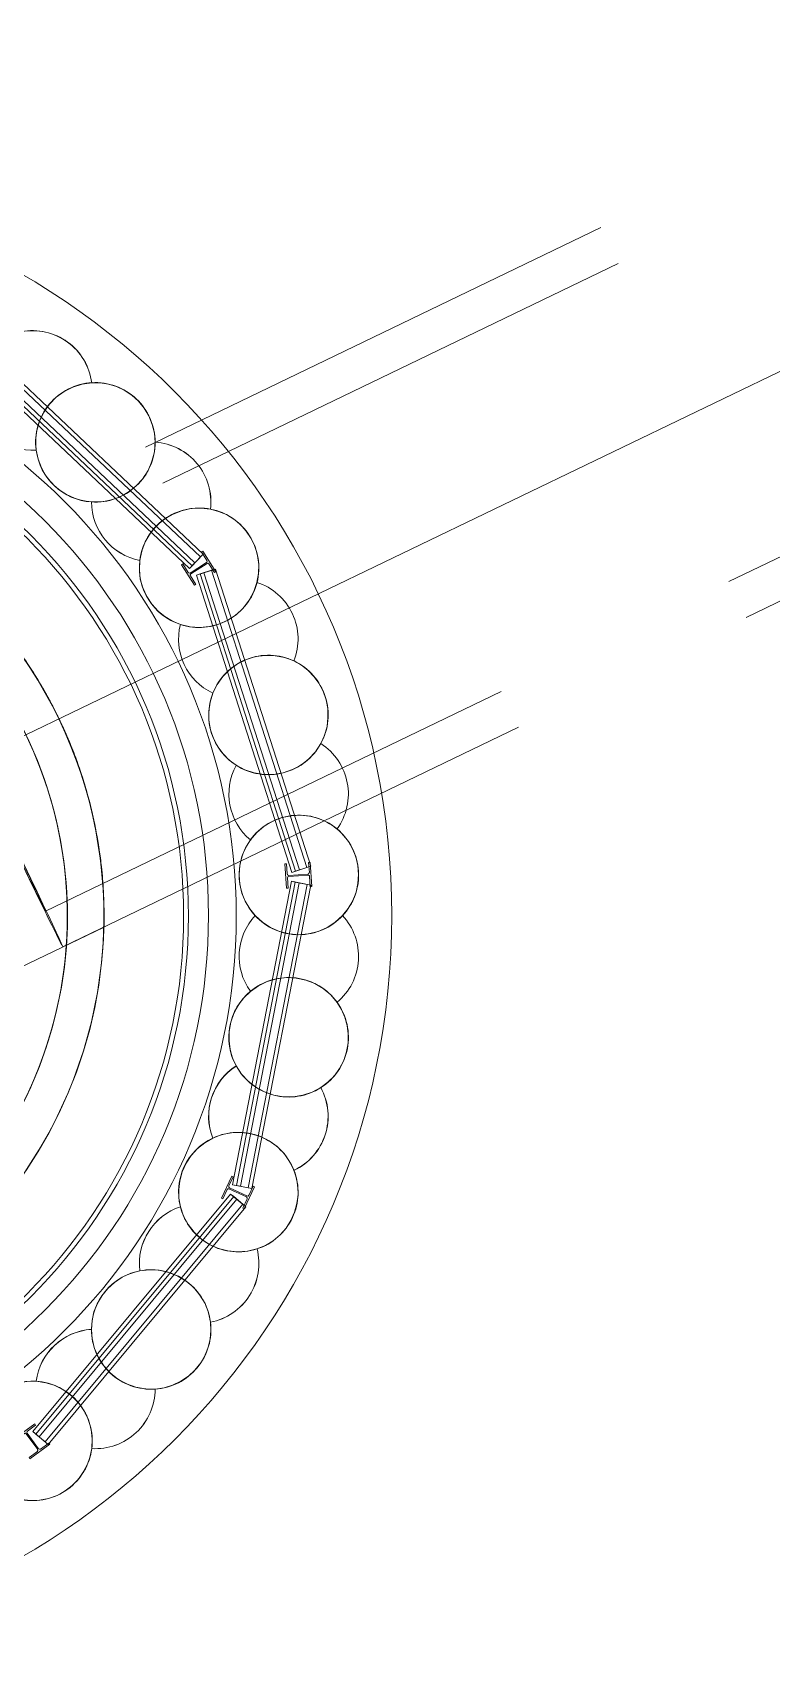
# Model space of a CAD drawing. Header units: metres. Extents: x 1753726 to 1755216, y 5920592 to 5921703.
# Drawn here: x 1754045.02 to 1754049.66, y 5920910.51 to 5920920.71 of the extents above; entities that cross this region are included whole.
import ezdxf

# ---------------------------------------------------------------- set-up
doc = ezdxf.new("R2010")
doc.units = ezdxf.units.M
doc.linetypes.add('CENTER', pattern=[50.8, 31.75, -6.35, 6.35, -6.35])
doc.linetypes.add('HIDDEN2', pattern=[4.7625, 3.175, -1.5875])
for name, color, linetype, lineweight in [('A-FLOR-____-OTLN', 9, 'Continuous', 9), ('A-WALL-____-OTLN', 2, 'Continuous', 9), ('P-PIPE-____-CNTR', 1, 'CENTER', 9), ('P-PIPE-____-OTLN', 6, 'HIDDEN2', 18), ('S-BEAM-____-OTLN', 7, 'Continuous', 9), ('S-FNDN-____-OTLN', 7, 'Continuous', 9)]:
    doc.layers.add(name, color=color, linetype=linetype, lineweight=lineweight)

# ---------------------------------------------------------------- blocks, each defined once
blk = doc.blocks.new('308492-ARUP-TUTB-MOD-0001_rvt-1-X-ARUP-GL-HERNE_BAY_ALIGNMENT')
at = {"layer": 'P-PIPE-____-CNTR'}
blk.add_line((1754044.648, 5920916.137), (1754109.216, 5920947.264), dxfattribs=at)
blk.add_line((1754044.648, 5920916.137), (1754109.216, 5920947.264), dxfattribs=at)
at = {"layer": 'P-PIPE-____-OTLN'}
for p, q in [((1754108.651, 5920948.435), (1754044.083, 5920917.308)), ((1754108.76, 5920948.209), (1754044.192, 5920917.083)), ((1754045.104, 5920915.191), (1754109.672, 5920946.318)), ((1754045.213, 5920914.966), (1754109.78, 5920946.093))]:
    blk.add_line(p, q, dxfattribs=at)
for major_axis, start_param, end_param in [((-0.456, 0.946), 3.151964, 6.293557), ((-0.456, 0.946), 0.010371, 3.151964), ((-0.565, 1.171), 1.570796, 3.141593), ((-0.565, 1.171), 3.141593, 4.712389)]:
    blk.add_ellipse((1754044.648, 5920916.137), major_axis=major_axis, ratio=0.005, start_param=start_param, end_param=end_param, dxfattribs=at)
blk = doc.blocks.new('Arup_Beam_Steel I Section_UC_AU1 - 150UC30-4479566-X-ARUP-GL-HERNE_BAY_ALIGNMENT')
at = {"layer": 'S-BEAM-____-OTLN'}
for p, q in [((1754046.091, 5920917.45), (1754046.083, 5920917.445)), ((1754046.083, 5920917.445), (1754046.091, 5920917.45)), ((1754046.083, 5920917.445), (1754046.117, 5920917.391)), ((1754046.117, 5920917.391), (1754046.083, 5920917.445)), ((1754046.173, 5920917.321), (1754046.091, 5920917.45)), ((1754046.091, 5920917.45), (1754046.173, 5920917.321)), ((1754045.965, 5920917.37), (1754045.957, 5920917.365)), ((1754045.957, 5920917.365), (1754045.965, 5920917.37)), ((1754045.957, 5920917.365), (1754046.04, 5920917.236)), ((1754046.04, 5920917.236), (1754045.957, 5920917.365)), ((1754046, 5920917.316), (1754045.965, 5920917.37)), ((1754045.965, 5920917.37), (1754046, 5920917.316)), ((1754046.115, 5920917.379), (1754046.012, 5920917.313)), ((1754046.012, 5920917.313), (1754046.115, 5920917.379)), ((1754046.016, 5920917.308), (1754046.118, 5920917.373)), ((1754046.118, 5920917.373), (1754046.016, 5920917.308)), ((1754046.13, 5920917.37), (1754046.165, 5920917.316)), ((1754046.165, 5920917.316), (1754046.13, 5920917.37)), ((1754046.165, 5920917.316), (1754046.173, 5920917.321)), ((1754046.173, 5920917.321), (1754046.165, 5920917.316)), ((1754046.047, 5920917.241), (1754046.013, 5920917.296)), ((1754046.013, 5920917.296), (1754046.047, 5920917.241)), ((1754046.04, 5920917.236), (1754046.047, 5920917.241)), ((1754046.047, 5920917.241), (1754046.04, 5920917.236))]:
    blk.add_line(p, q, dxfattribs=at)
for centre, major_axis, start_param, end_param in [((1754046.007, 5920917.321), (0.00636, 0.00623), 2.933439, 4.504235), ((1754046.007, 5920917.321), (0.00636, 0.00623), 2.933439, 4.504235), ((1754046.02, 5920917.3), (0.00636, 0.00623), 1.362643, 2.933439), ((1754046.02, 5920917.3), (0.00636, 0.00623), 1.362643, 2.933439), ((1754046.11, 5920917.386), (0.00532, 0.00713), 4.349384, 5.92018), ((1754046.11, 5920917.386), (0.00532, 0.00713), 4.349384, 5.92018), ((1754046.123, 5920917.366), (0.00636, 0.00623), 6.075032, 7.645828), ((1754046.123, 5920917.366), (0.00636, 0.00623), 6.075032, 7.645828)]:
    blk.add_ellipse(centre, major_axis=major_axis, ratio=1, start_param=start_param, end_param=end_param, dxfattribs=at)
blk = doc.blocks.new('Arup_Beam_Steel I Section_UC_AU1 - 150UC30-4479567-X-ARUP-GL-HERNE_BAY_ALIGNMENT')
at = {"layer": 'S-BEAM-____-OTLN'}
for p, q in [((1754046.617, 5920915.488), (1754046.607, 5920915.487)), ((1754046.607, 5920915.487), (1754046.617, 5920915.488)), ((1754046.607, 5920915.487), (1754046.617, 5920915.335)), ((1754046.617, 5920915.335), (1754046.607, 5920915.487)), ((1754046.621, 5920915.424), (1754046.617, 5920915.488)), ((1754046.617, 5920915.488), (1754046.621, 5920915.424)), ((1754046.765, 5920915.497), (1754046.755, 5920915.497)), ((1754046.755, 5920915.497), (1754046.76, 5920915.433)), ((1754046.76, 5920915.433), (1754046.755, 5920915.497)), ((1754046.755, 5920915.497), (1754046.765, 5920915.497)), ((1754046.775, 5920915.345), (1754046.765, 5920915.497)), ((1754046.765, 5920915.497), (1754046.775, 5920915.345)), ((1754046.626, 5920915.335), (1754046.622, 5920915.399)), ((1754046.622, 5920915.399), (1754046.626, 5920915.335)), ((1754046.751, 5920915.423), (1754046.63, 5920915.415)), ((1754046.63, 5920915.415), (1754046.751, 5920915.423)), ((1754046.631, 5920915.409), (1754046.752, 5920915.417)), ((1754046.752, 5920915.417), (1754046.631, 5920915.409)), ((1754046.761, 5920915.408), (1754046.765, 5920915.344)), ((1754046.765, 5920915.344), (1754046.761, 5920915.408)), ((1754046.617, 5920915.335), (1754046.626, 5920915.335)), ((1754046.626, 5920915.335), (1754046.617, 5920915.335)), ((1754046.765, 5920915.344), (1754046.775, 5920915.345)), ((1754046.775, 5920915.345), (1754046.765, 5920915.344))]:
    blk.add_line(p, q, dxfattribs=at)
for centre, major_axis, start_param, end_param in [((1754046.63, 5920915.424), (0.00811, 0.00367), 2.781059, 4.351856), ((1754046.63, 5920915.424), (0.00811, 0.00367), 2.781059, 4.351856), ((1754046.631, 5920915.4), (0.00742, 0.00492), 1.049388, 2.620184), ((1754046.631, 5920915.4), (0.00742, 0.00492), 1.049388, 2.620184), ((1754046.751, 5920915.432), (0.00742, 0.00492), 4.190981, 5.761777), ((1754046.751, 5920915.432), (0.00742, 0.00492), 4.190981, 5.761777), ((1754046.752, 5920915.408), (0.00882, 0.00116), 6.216653, 7.78745), ((1754046.752, 5920915.408), (0.00882, 0.00116), 6.216653, 7.78745)]:
    blk.add_ellipse(centre, major_axis=major_axis, ratio=1, start_param=start_param, end_param=end_param, dxfattribs=at)
blk = doc.blocks.new('Arup_Beam_Steel I Section_UC_AU1 - 150UC30-4479568-X-ARUP-GL-HERNE_BAY_ALIGNMENT')
at = {"layer": 'S-BEAM-____-OTLN'}
for p, q in [((1754046.273, 5920913.528), (1754046.208, 5920913.39)), ((1754046.208, 5920913.39), (1754046.273, 5920913.528)), ((1754046.281, 5920913.524), (1754046.273, 5920913.528)), ((1754046.273, 5920913.528), (1754046.281, 5920913.524)), ((1754046.216, 5920913.386), (1754046.244, 5920913.444)), ((1754046.244, 5920913.444), (1754046.216, 5920913.386)), ((1754046.254, 5920913.466), (1754046.281, 5920913.524)), ((1754046.281, 5920913.524), (1754046.254, 5920913.466)), ((1754046.255, 5920913.448), (1754046.365, 5920913.397)), ((1754046.365, 5920913.397), (1754046.255, 5920913.448)), ((1754046.368, 5920913.403), (1754046.258, 5920913.454)), ((1754046.258, 5920913.454), (1754046.368, 5920913.403)), ((1754046.351, 5920913.323), (1754046.416, 5920913.461)), ((1754046.416, 5920913.461), (1754046.351, 5920913.323)), ((1754046.407, 5920913.465), (1754046.38, 5920913.407)), ((1754046.38, 5920913.407), (1754046.407, 5920913.465)), ((1754046.416, 5920913.461), (1754046.407, 5920913.465)), ((1754046.407, 5920913.465), (1754046.416, 5920913.461)), ((1754046.208, 5920913.39), (1754046.216, 5920913.386)), ((1754046.216, 5920913.386), (1754046.208, 5920913.39)), ((1754046.37, 5920913.385), (1754046.342, 5920913.327)), ((1754046.342, 5920913.327), (1754046.37, 5920913.385)), ((1754046.342, 5920913.327), (1754046.351, 5920913.323)), ((1754046.351, 5920913.323), (1754046.342, 5920913.327))]:
    blk.add_line(p, q, dxfattribs=at)
for centre, major_axis, start_param, end_param in [((1754046.252, 5920913.44), (0.00863, 0.00216), 0.888237, 2.459034), ((1754046.252, 5920913.44), (0.00863, 0.00216), 0.888237, 2.459034), ((1754046.262, 5920913.462), (0.00193, 0.00869), 1.351885, 2.922681), ((1754046.262, 5920913.462), (0.00193, 0.00869), 1.351885, 2.922681), ((1754046.362, 5920913.389), (-0.00869, 0.00193), 2.922681, 4.493477), ((1754046.362, 5920913.389), (-0.00869, 0.00193), 2.922681, 4.493477), ((1754046.372, 5920913.411), (0.00193, 0.00869), 2.922681, 4.493477), ((1754046.372, 5920913.411), (0.00193, 0.00869), 2.922681, 4.493477)]:
    blk.add_ellipse(centre, major_axis=major_axis, ratio=1, start_param=start_param, end_param=end_param, dxfattribs=at)
blk = doc.blocks.new('Arup_Beam_Steel I Section_UC_AU1 - 150UC30-4479569-X-ARUP-GL-HERNE_BAY_ALIGNMENT')
at = {"layer": 'S-BEAM-____-OTLN'}
for p, q in [((1754045.037, 5920911.972), (1754044.913, 5920911.882)), ((1754044.913, 5920911.882), (1754045.037, 5920911.972)), ((1754044.919, 5920911.874), (1754044.971, 5920911.912)), ((1754044.971, 5920911.912), (1754044.919, 5920911.874)), ((1754044.983, 5920911.91), (1754045.055, 5920911.812)), ((1754045.055, 5920911.812), (1754044.983, 5920911.91)), ((1754045.06, 5920911.816), (1754044.988, 5920911.914)), ((1754044.988, 5920911.914), (1754045.06, 5920911.816)), ((1754044.99, 5920911.927), (1754045.042, 5920911.965)), ((1754045.042, 5920911.965), (1754044.99, 5920911.927)), ((1754045.042, 5920911.965), (1754045.037, 5920911.972)), ((1754045.037, 5920911.972), (1754045.042, 5920911.965)), ((1754044.913, 5920911.882), (1754044.919, 5920911.874)), ((1754044.919, 5920911.874), (1754044.913, 5920911.882)), ((1754045.053, 5920911.8), (1754045.001, 5920911.762)), ((1754045.001, 5920911.762), (1754045.053, 5920911.8)), ((1754045.006, 5920911.754), (1754045.13, 5920911.845)), ((1754045.13, 5920911.845), (1754045.006, 5920911.754)), ((1754045.124, 5920911.852), (1754045.072, 5920911.814)), ((1754045.072, 5920911.814), (1754045.124, 5920911.852)), ((1754045.13, 5920911.845), (1754045.124, 5920911.852)), ((1754045.124, 5920911.852), (1754045.13, 5920911.845)), ((1754045.001, 5920911.762), (1754045.006, 5920911.754)), ((1754045.006, 5920911.754), (1754045.001, 5920911.762))]:
    blk.add_line(p, q, dxfattribs=at)
blk.add_arc((1754045.067, 5920911.822), 0.0089, 216.1432, 306.1432, dxfattribs=at)
blk.add_arc((1754045.067, 5920911.822), 0.0089, 216.1432, 306.1432, dxfattribs=at)
for centre, major_axis, start_param, end_param in [((1754044.976, 5920911.905), (0.00403, 0.00794), 5.813196, 7.383993), ((1754044.976, 5920911.905), (0.00403, 0.00794), 5.813196, 7.383993), ((1754044.996, 5920911.92), (-0.00794, 0.00403), 5.813196, 7.383993), ((1754044.996, 5920911.92), (-0.00794, 0.00403), 5.813196, 7.383993), ((1754045.047, 5920911.807), (0.00806, 0.00377), 4.905309, 6.476105), ((1754045.047, 5920911.807), (0.00806, 0.00377), 4.905309, 6.476105)]:
    blk.add_ellipse(centre, major_axis=major_axis, ratio=1, start_param=start_param, end_param=end_param, dxfattribs=at)
blk = doc.blocks.new('308492-ARUP-STTW-MOD-0300_rvt-1-X-ARUP-GL-HERNE_BAY_ALIGNMENT')
at = {"layer": 'A-WALL-____-OTLN'}
for p, q in [((1754046.076, 5920917.414), (1754044.666, 5920918.746)), ((1754046.093, 5920917.432), (1754044.683, 5920918.764)), ((1754044.683, 5920918.764), (1754046.093, 5920917.432)), ((1754044.597, 5920918.674), (1754046.007, 5920917.341)), ((1754046.007, 5920917.341), (1754044.597, 5920918.674)), ((1754044.597, 5920918.674), (1754046.007, 5920917.341)), ((1754046.007, 5920917.341), (1754044.597, 5920918.674)), ((1754044.614, 5920918.692), (1754046.024, 5920917.359)), ((1754044.632, 5920918.71), (1754046.041, 5920917.377)), ((1754046.041, 5920917.377), (1754044.632, 5920918.71)), ((1754046.093, 5920917.432), (1754046.007, 5920917.341)), ((1754046.076, 5920917.414), (1754046.024, 5920917.359)), ((1754046.093, 5920917.432), (1754046.076, 5920917.414)), ((1754046.041, 5920917.377), (1754046.007, 5920917.341)), ((1754046.041, 5920917.377), (1754046.007, 5920917.341)), ((1754046.024, 5920917.359), (1754046.007, 5920917.341)), ((1754046.051, 5920917.3), (1754046.17, 5920917.338)), ((1754046.051, 5920917.3), (1754046.098, 5920917.315)), ((1754046.098, 5920917.315), (1754046.051, 5920917.3)), ((1754046.051, 5920917.3), (1754046.075, 5920917.307)), ((1754046.051, 5920917.3), (1754046.65, 5920915.434)), ((1754046.65, 5920915.434), (1754046.051, 5920917.3)), ((1754046.051, 5920917.3), (1754046.65, 5920915.434)), ((1754046.65, 5920915.434), (1754046.051, 5920917.3)), ((1754046.146, 5920917.33), (1754046.075, 5920917.307)), ((1754046.075, 5920917.307), (1754046.674, 5920915.441)), ((1754046.098, 5920917.315), (1754046.698, 5920915.449)), ((1754046.698, 5920915.449), (1754046.098, 5920917.315)), ((1754046.146, 5920917.33), (1754046.17, 5920917.338)), ((1754046.745, 5920915.464), (1754046.146, 5920917.33)), ((1754046.769, 5920915.472), (1754046.17, 5920917.338)), ((1754046.17, 5920917.338), (1754046.769, 5920915.472)), ((1754046.769, 5920915.472), (1754046.65, 5920915.434)), ((1754046.745, 5920915.464), (1754046.674, 5920915.441)), ((1754046.769, 5920915.472), (1754046.745, 5920915.464)), ((1754046.648, 5920915.378), (1754046.278, 5920913.474)), ((1754046.278, 5920913.474), (1754046.648, 5920915.378)), ((1754046.648, 5920915.378), (1754046.278, 5920913.474)), ((1754046.278, 5920913.474), (1754046.648, 5920915.378)), ((1754046.672, 5920915.373), (1754046.302, 5920913.469)), ((1754046.697, 5920915.369), (1754046.327, 5920913.464)), ((1754046.327, 5920913.464), (1754046.697, 5920915.369)), ((1754046.648, 5920915.378), (1754046.77, 5920915.354)), ((1754046.648, 5920915.378), (1754046.672, 5920915.373)), ((1754046.648, 5920915.378), (1754046.697, 5920915.369)), ((1754046.697, 5920915.369), (1754046.648, 5920915.378)), ((1754046.698, 5920915.449), (1754046.65, 5920915.434)), ((1754046.698, 5920915.449), (1754046.65, 5920915.434)), ((1754046.674, 5920915.441), (1754046.65, 5920915.434)), ((1754046.746, 5920915.359), (1754046.672, 5920915.373)), ((1754046.376, 5920913.455), (1754046.746, 5920915.359)), ((1754046.4, 5920913.45), (1754046.77, 5920915.354)), ((1754046.77, 5920915.354), (1754046.4, 5920913.45)), ((1754046.746, 5920915.359), (1754046.77, 5920915.354)), ((1754046.4, 5920913.45), (1754046.278, 5920913.474)), ((1754046.302, 5920913.469), (1754046.278, 5920913.474)), ((1754046.327, 5920913.464), (1754046.278, 5920913.474)), ((1754046.327, 5920913.464), (1754046.278, 5920913.474)), ((1754046.376, 5920913.455), (1754046.302, 5920913.469)), ((1754046.4, 5920913.45), (1754046.376, 5920913.455)), ((1754046.266, 5920913.415), (1754045.025, 5920911.924)), ((1754045.025, 5920911.924), (1754046.266, 5920913.415)), ((1754046.266, 5920913.415), (1754045.025, 5920911.924)), ((1754045.025, 5920911.924), (1754046.266, 5920913.415)), ((1754046.286, 5920913.399), (1754045.044, 5920911.908)), ((1754046.305, 5920913.383), (1754045.063, 5920911.892)), ((1754045.063, 5920911.892), (1754046.305, 5920913.383)), ((1754045.102, 5920911.86), (1754046.343, 5920913.351)), ((1754045.121, 5920911.844), (1754046.362, 5920913.335)), ((1754046.362, 5920913.335), (1754045.121, 5920911.844)), ((1754046.266, 5920913.415), (1754046.362, 5920913.335)), ((1754046.266, 5920913.415), (1754046.286, 5920913.399)), ((1754046.266, 5920913.415), (1754046.305, 5920913.383)), ((1754046.305, 5920913.383), (1754046.266, 5920913.415)), ((1754046.343, 5920913.351), (1754046.286, 5920913.399)), ((1754046.343, 5920913.351), (1754046.362, 5920913.335)), ((1754045.121, 5920911.844), (1754045.025, 5920911.924)), ((1754045.044, 5920911.908), (1754045.025, 5920911.924)), ((1754045.063, 5920911.892), (1754045.025, 5920911.924)), ((1754045.063, 5920911.892), (1754045.025, 5920911.924)), ((1754045.102, 5920911.86), (1754045.044, 5920911.908)), ((1754045.121, 5920911.844), (1754045.102, 5920911.86))]:
    blk.add_line(p, q, dxfattribs=at)
at = {"layer": 'S-BEAM-____-OTLN'}
for radius, start, end in [(3.68, 0, 180), (3.68, 0, 180), (3.68, 0, 180), (3.68, 0, 180), (3.38, 0, 180), (3.38, 0, 180), (3.38, 0, 180), (3.38, 0, 180), (3.68, 180, 0), (3.68, 180, 0), (3.68, 180, 0), (3.68, 180, 0), (3.38, 180, 0), (3.38, 180, 0), (3.38, 180, 0), (3.38, 180, 0)]:
    blk.add_arc((1754042.621, 5920915.16), radius, start, end, dxfattribs=at)
at = {"layer": 'S-FNDN-____-OTLN', "flags": 128}
for points in [[(1754045.045, 5920918.085), (1754045.042, 5920918.146), (1754045.049, 5920918.207), (1754045.066, 5920918.266), (1754045.093, 5920918.322), (1754045.128, 5920918.372), (1754045.171, 5920918.416), (1754045.22, 5920918.452), (1754045.275, 5920918.48), (1754045.333, 5920918.499), (1754045.394, 5920918.507)], [(1754045.394, 5920918.507), (1754045.333, 5920918.499), (1754045.275, 5920918.48), (1754045.22, 5920918.452), (1754045.171, 5920918.416), (1754045.128, 5920918.372), (1754045.093, 5920918.322), (1754045.066, 5920918.266), (1754045.049, 5920918.207), (1754045.042, 5920918.146), (1754045.045, 5920918.085)], [(1754045.394, 5920918.507), (1754045.447, 5920918.507), (1754045.5, 5920918.499), (1754045.55, 5920918.483), (1754045.598, 5920918.461)], [(1754045.598, 5920918.461), (1754045.55, 5920918.483), (1754045.5, 5920918.499), (1754045.447, 5920918.507), (1754045.394, 5920918.507)], [(1754045.598, 5920918.461), (1754045.646, 5920918.43), (1754045.688, 5920918.392), (1754045.724, 5920918.348), (1754045.753, 5920918.299), (1754045.774, 5920918.246), (1754045.787, 5920918.191), (1754045.792, 5920918.134)], [(1754045.792, 5920918.134), (1754045.787, 5920918.191), (1754045.774, 5920918.246), (1754045.753, 5920918.299), (1754045.724, 5920918.348), (1754045.688, 5920918.392), (1754045.646, 5920918.43), (1754045.598, 5920918.461)], [(1754045.792, 5920918.134), (1754045.787, 5920918.073), (1754045.772, 5920918.013), (1754045.748, 5920917.957), (1754045.715, 5920917.905), (1754045.673, 5920917.86), (1754045.625, 5920917.821), (1754045.572, 5920917.792), (1754045.514, 5920917.771), (1754045.453, 5920917.76), (1754045.392, 5920917.759)], [(1754045.392, 5920917.759), (1754045.453, 5920917.76), (1754045.514, 5920917.771), (1754045.572, 5920917.792), (1754045.625, 5920917.821), (1754045.673, 5920917.86), (1754045.715, 5920917.905), (1754045.748, 5920917.957), (1754045.772, 5920918.013), (1754045.787, 5920918.073), (1754045.792, 5920918.134)], [(1754045.235, 5920917.805), (1754045.186, 5920917.837), (1754045.143, 5920917.877), (1754045.106, 5920917.922), (1754045.078, 5920917.973), (1754045.057, 5920918.028), (1754045.045, 5920918.085)], [(1754045.045, 5920918.085), (1754045.057, 5920918.028), (1754045.078, 5920917.973), (1754045.106, 5920917.922), (1754045.143, 5920917.877), (1754045.186, 5920917.837), (1754045.235, 5920917.805)], [(1754045.392, 5920917.759), (1754045.338, 5920917.767), (1754045.285, 5920917.782), (1754045.235, 5920917.805)], [(1754045.235, 5920917.805), (1754045.285, 5920917.782), (1754045.338, 5920917.767), (1754045.392, 5920917.759)], [(1754045.696, 5920917.392), (1754045.708, 5920917.452), (1754045.73, 5920917.509), (1754045.761, 5920917.562), (1754045.801, 5920917.609), (1754045.847, 5920917.649), (1754045.9, 5920917.681), (1754045.957, 5920917.704), (1754046.017, 5920917.718), (1754046.078, 5920917.721), (1754046.139, 5920917.714)], [(1754046.139, 5920917.714), (1754046.078, 5920917.721), (1754046.017, 5920917.718), (1754045.957, 5920917.704), (1754045.9, 5920917.681), (1754045.847, 5920917.649), (1754045.801, 5920917.609), (1754045.761, 5920917.562), (1754045.73, 5920917.509), (1754045.708, 5920917.452), (1754045.696, 5920917.392)], [(1754046.139, 5920917.714), (1754046.19, 5920917.7), (1754046.239, 5920917.68), (1754046.284, 5920917.652), (1754046.325, 5920917.619)], [(1754046.325, 5920917.619), (1754046.284, 5920917.652), (1754046.239, 5920917.68), (1754046.19, 5920917.7), (1754046.139, 5920917.714)], [(1754046.325, 5920917.619), (1754046.364, 5920917.576), (1754046.395, 5920917.529), (1754046.419, 5920917.478), (1754046.435, 5920917.423), (1754046.442, 5920917.367), (1754046.441, 5920917.31), (1754046.431, 5920917.254)], [(1754046.431, 5920917.254), (1754046.441, 5920917.31), (1754046.442, 5920917.367), (1754046.435, 5920917.423), (1754046.419, 5920917.478), (1754046.395, 5920917.529), (1754046.364, 5920917.576), (1754046.325, 5920917.619)], [(1754045.81, 5920917.074), (1754045.771, 5920917.117), (1754045.739, 5920917.166), (1754045.715, 5920917.219), (1754045.699, 5920917.275), (1754045.693, 5920917.334), (1754045.696, 5920917.392)], [(1754045.696, 5920917.392), (1754045.693, 5920917.334), (1754045.699, 5920917.275), (1754045.715, 5920917.219), (1754045.739, 5920917.166), (1754045.771, 5920917.117), (1754045.81, 5920917.074)], [(1754046.431, 5920917.254), (1754046.411, 5920917.196), (1754046.382, 5920917.142), (1754046.345, 5920917.093), (1754046.3, 5920917.051), (1754046.248, 5920917.017), (1754046.192, 5920916.992), (1754046.133, 5920916.977), (1754046.072, 5920916.971), (1754046.011, 5920916.975), (1754045.951, 5920916.99)], [(1754045.951, 5920916.99), (1754046.011, 5920916.975), (1754046.072, 5920916.971), (1754046.133, 5920916.977), (1754046.192, 5920916.992), (1754046.248, 5920917.017), (1754046.3, 5920917.051), (1754046.345, 5920917.093), (1754046.382, 5920917.142), (1754046.411, 5920917.196), (1754046.431, 5920917.254)], [(1754045.951, 5920916.99), (1754045.9, 5920917.011), (1754045.853, 5920917.039), (1754045.81, 5920917.074)], [(1754045.81, 5920917.074), (1754045.853, 5920917.039), (1754045.9, 5920917.011), (1754045.951, 5920916.99)], [(1754046.154, 5920916.559), (1754046.181, 5920916.614), (1754046.216, 5920916.664), (1754046.26, 5920916.707), (1754046.31, 5920916.743), (1754046.365, 5920916.77), (1754046.423, 5920916.788), (1754046.484, 5920916.796), (1754046.546, 5920916.794), (1754046.606, 5920916.782), (1754046.663, 5920916.761)], [(1754046.663, 5920916.761), (1754046.606, 5920916.782), (1754046.546, 5920916.794), (1754046.484, 5920916.796), (1754046.423, 5920916.788), (1754046.365, 5920916.77), (1754046.31, 5920916.743), (1754046.26, 5920916.707), (1754046.216, 5920916.664), (1754046.181, 5920916.614), (1754046.154, 5920916.559)], [(1754046.663, 5920916.761), (1754046.71, 5920916.735), (1754046.752, 5920916.702), (1754046.789, 5920916.664), (1754046.82, 5920916.622)], [(1754046.82, 5920916.622), (1754046.789, 5920916.664), (1754046.752, 5920916.702), (1754046.71, 5920916.735), (1754046.663, 5920916.761)], [(1754046.82, 5920916.622), (1754046.847, 5920916.571), (1754046.865, 5920916.518), (1754046.876, 5920916.462), (1754046.877, 5920916.405), (1754046.871, 5920916.349), (1754046.855, 5920916.294), (1754046.832, 5920916.242)], [(1754046.832, 5920916.242), (1754046.855, 5920916.294), (1754046.871, 5920916.349), (1754046.877, 5920916.405), (1754046.876, 5920916.462), (1754046.865, 5920916.518), (1754046.847, 5920916.571), (1754046.82, 5920916.622)], [(1754046.185, 5920916.222), (1754046.158, 5920916.274), (1754046.139, 5920916.329), (1754046.129, 5920916.387), (1754046.128, 5920916.445), (1754046.137, 5920916.503), (1754046.154, 5920916.559)], [(1754046.154, 5920916.559), (1754046.137, 5920916.503), (1754046.128, 5920916.445), (1754046.129, 5920916.387), (1754046.139, 5920916.329), (1754046.158, 5920916.274), (1754046.185, 5920916.222)], [(1754046.301, 5920916.106), (1754046.257, 5920916.139), (1754046.218, 5920916.178), (1754046.185, 5920916.222)], [(1754046.185, 5920916.222), (1754046.218, 5920916.178), (1754046.257, 5920916.139), (1754046.301, 5920916.106)], [(1754046.832, 5920916.242), (1754046.798, 5920916.191), (1754046.756, 5920916.146), (1754046.708, 5920916.108), (1754046.654, 5920916.079), (1754046.596, 5920916.059), (1754046.535, 5920916.048), (1754046.474, 5920916.048), (1754046.413, 5920916.058), (1754046.355, 5920916.077), (1754046.301, 5920916.106)], [(1754046.301, 5920916.106), (1754046.355, 5920916.077), (1754046.413, 5920916.058), (1754046.474, 5920916.048), (1754046.535, 5920916.048), (1754046.596, 5920916.059), (1754046.654, 5920916.079), (1754046.708, 5920916.108), (1754046.756, 5920916.146), (1754046.798, 5920916.191), (1754046.832, 5920916.242)], [(1754046.39, 5920915.638), (1754046.43, 5920915.685), (1754046.477, 5920915.724), (1754046.53, 5920915.755), (1754046.587, 5920915.778), (1754046.647, 5920915.79), (1754046.708, 5920915.793), (1754046.769, 5920915.786), (1754046.828, 5920915.769), (1754046.884, 5920915.742), (1754046.934, 5920915.707)], [(1754046.934, 5920915.707), (1754046.884, 5920915.742), (1754046.828, 5920915.769), (1754046.769, 5920915.786), (1754046.708, 5920915.793), (1754046.647, 5920915.79), (1754046.587, 5920915.778), (1754046.53, 5920915.755), (1754046.477, 5920915.724), (1754046.43, 5920915.685), (1754046.39, 5920915.638)], [(1754046.934, 5920915.707), (1754046.972, 5920915.67), (1754047.005, 5920915.628), (1754047.031, 5920915.582), (1754047.051, 5920915.533)], [(1754047.051, 5920915.533), (1754047.031, 5920915.582), (1754047.005, 5920915.628), (1754046.972, 5920915.67), (1754046.934, 5920915.707)], [(1754046.337, 5920915.304), (1754046.324, 5920915.361), (1754046.319, 5920915.419), (1754046.324, 5920915.477), (1754046.337, 5920915.534), (1754046.36, 5920915.588), (1754046.39, 5920915.638)], [(1754046.39, 5920915.638), (1754046.36, 5920915.588), (1754046.337, 5920915.534), (1754046.324, 5920915.477), (1754046.319, 5920915.419), (1754046.324, 5920915.361), (1754046.337, 5920915.304)], [(1754047.051, 5920915.533), (1754047.064, 5920915.478), (1754047.069, 5920915.421), (1754047.065, 5920915.365), (1754047.053, 5920915.309), (1754047.032, 5920915.256), (1754047.004, 5920915.207), (1754046.968, 5920915.163)], [(1754046.968, 5920915.163), (1754047.004, 5920915.207), (1754047.032, 5920915.256), (1754047.053, 5920915.309), (1754047.065, 5920915.365), (1754047.069, 5920915.421), (1754047.064, 5920915.478), (1754047.051, 5920915.533)], [(1754046.42, 5920915.163), (1754046.386, 5920915.205), (1754046.358, 5920915.253), (1754046.337, 5920915.304)], [(1754046.337, 5920915.304), (1754046.358, 5920915.253), (1754046.386, 5920915.205), (1754046.42, 5920915.163)], [(1754046.968, 5920915.163), (1754046.923, 5920915.121), (1754046.871, 5920915.088), (1754046.815, 5920915.063), (1754046.755, 5920915.048), (1754046.694, 5920915.043), (1754046.633, 5920915.048), (1754046.573, 5920915.063), (1754046.517, 5920915.088), (1754046.465, 5920915.121), (1754046.42, 5920915.163)], [(1754046.42, 5920915.163), (1754046.465, 5920915.121), (1754046.517, 5920915.088), (1754046.573, 5920915.063), (1754046.633, 5920915.048), (1754046.694, 5920915.043), (1754046.755, 5920915.048), (1754046.815, 5920915.063), (1754046.871, 5920915.088), (1754046.923, 5920915.121), (1754046.968, 5920915.163)], [(1754046.39, 5920914.687), (1754046.44, 5920914.722), (1754046.496, 5920914.749), (1754046.555, 5920914.766), (1754046.616, 5920914.774), (1754046.677, 5920914.771), (1754046.737, 5920914.758), (1754046.794, 5920914.736), (1754046.847, 5920914.705), (1754046.894, 5920914.665), (1754046.934, 5920914.618)], [(1754046.934, 5920914.618), (1754046.894, 5920914.665), (1754046.847, 5920914.705), (1754046.794, 5920914.736), (1754046.737, 5920914.758), (1754046.677, 5920914.771), (1754046.616, 5920914.774), (1754046.555, 5920914.766), (1754046.496, 5920914.749), (1754046.44, 5920914.722), (1754046.39, 5920914.687)], [(1754046.256, 5920914.377), (1754046.257, 5920914.435), (1754046.267, 5920914.493), (1754046.286, 5920914.548), (1754046.313, 5920914.6), (1754046.348, 5920914.646), (1754046.39, 5920914.687)], [(1754046.39, 5920914.687), (1754046.348, 5920914.646), (1754046.313, 5920914.6), (1754046.286, 5920914.548), (1754046.267, 5920914.493), (1754046.257, 5920914.435), (1754046.256, 5920914.377)], [(1754046.934, 5920914.618), (1754046.962, 5920914.573), (1754046.983, 5920914.525), (1754046.997, 5920914.474), (1754047.004, 5920914.421)], [(1754047.004, 5920914.421), (1754046.997, 5920914.474), (1754046.983, 5920914.525), (1754046.962, 5920914.573), (1754046.934, 5920914.618)], [(1754046.301, 5920914.219), (1754046.278, 5920914.269), (1754046.263, 5920914.322), (1754046.256, 5920914.377)], [(1754046.256, 5920914.377), (1754046.263, 5920914.322), (1754046.278, 5920914.269), (1754046.301, 5920914.219)], [(1754047.004, 5920914.421), (1754047.003, 5920914.364), (1754046.994, 5920914.308), (1754046.976, 5920914.254), (1754046.95, 5920914.204), (1754046.917, 5920914.158), (1754046.877, 5920914.117), (1754046.832, 5920914.083)], [(1754046.832, 5920914.083), (1754046.877, 5920914.117), (1754046.917, 5920914.158), (1754046.95, 5920914.204), (1754046.976, 5920914.254), (1754046.994, 5920914.308), (1754047.003, 5920914.364), (1754047.004, 5920914.421)], [(1754046.832, 5920914.083), (1754046.778, 5920914.054), (1754046.719, 5920914.035), (1754046.659, 5920914.025), (1754046.597, 5920914.025), (1754046.537, 5920914.036), (1754046.479, 5920914.056), (1754046.425, 5920914.085), (1754046.376, 5920914.123), (1754046.335, 5920914.168), (1754046.301, 5920914.219)], [(1754046.301, 5920914.219), (1754046.335, 5920914.168), (1754046.376, 5920914.123), (1754046.425, 5920914.085), (1754046.479, 5920914.056), (1754046.537, 5920914.036), (1754046.597, 5920914.025), (1754046.659, 5920914.025), (1754046.719, 5920914.035), (1754046.778, 5920914.054), (1754046.832, 5920914.083)], [(1754045.946, 5920913.499), (1754045.962, 5920913.555), (1754045.986, 5920913.609), (1754046.018, 5920913.657), (1754046.057, 5920913.701), (1754046.103, 5920913.737), (1754046.154, 5920913.766)], [(1754046.154, 5920913.766), (1754046.103, 5920913.737), (1754046.057, 5920913.701), (1754046.018, 5920913.657), (1754045.986, 5920913.609), (1754045.962, 5920913.555), (1754045.946, 5920913.499)], [(1754046.154, 5920913.766), (1754046.211, 5920913.788), (1754046.271, 5920913.8), (1754046.333, 5920913.802), (1754046.394, 5920913.794), (1754046.452, 5920913.776), (1754046.507, 5920913.749), (1754046.557, 5920913.713), (1754046.601, 5920913.67), (1754046.636, 5920913.62), (1754046.663, 5920913.564)], [(1754046.663, 5920913.564), (1754046.636, 5920913.62), (1754046.601, 5920913.67), (1754046.557, 5920913.713), (1754046.507, 5920913.749), (1754046.452, 5920913.776), (1754046.394, 5920913.794), (1754046.333, 5920913.802), (1754046.271, 5920913.8), (1754046.211, 5920913.788), (1754046.154, 5920913.766)], [(1754046.663, 5920913.564), (1754046.679, 5920913.514), (1754046.688, 5920913.462), (1754046.689, 5920913.409), (1754046.682, 5920913.356)], [(1754046.682, 5920913.356), (1754046.689, 5920913.409), (1754046.688, 5920913.462), (1754046.679, 5920913.514), (1754046.663, 5920913.564)], [(1754045.951, 5920913.335), (1754045.941, 5920913.389), (1754045.94, 5920913.444), (1754045.946, 5920913.499)], [(1754045.946, 5920913.499), (1754045.94, 5920913.444), (1754045.941, 5920913.389), (1754045.951, 5920913.335)], [(1754046.431, 5920913.071), (1754046.372, 5920913.057), (1754046.31, 5920913.053), (1754046.249, 5920913.058), (1754046.19, 5920913.074), (1754046.134, 5920913.099), (1754046.082, 5920913.133), (1754046.037, 5920913.175), (1754046, 5920913.223), (1754045.971, 5920913.277), (1754045.951, 5920913.335)], [(1754045.951, 5920913.335), (1754045.971, 5920913.277), (1754046, 5920913.223), (1754046.037, 5920913.175), (1754046.082, 5920913.133), (1754046.134, 5920913.099), (1754046.19, 5920913.074), (1754046.249, 5920913.058), (1754046.31, 5920913.053), (1754046.372, 5920913.057), (1754046.431, 5920913.071)], [(1754046.682, 5920913.356), (1754046.667, 5920913.301), (1754046.644, 5920913.249), (1754046.614, 5920913.201), (1754046.576, 5920913.159), (1754046.532, 5920913.122), (1754046.484, 5920913.093), (1754046.431, 5920913.071)], [(1754046.431, 5920913.071), (1754046.484, 5920913.093), (1754046.532, 5920913.122), (1754046.576, 5920913.159), (1754046.614, 5920913.201), (1754046.644, 5920913.249), (1754046.667, 5920913.301), (1754046.682, 5920913.356)], [(1754045.428, 5920912.726), (1754045.457, 5920912.777), (1754045.494, 5920912.822), (1754045.537, 5920912.861), (1754045.586, 5920912.893), (1754045.639, 5920912.918), (1754045.696, 5920912.933)], [(1754045.696, 5920912.933), (1754045.639, 5920912.918), (1754045.586, 5920912.893), (1754045.537, 5920912.861), (1754045.494, 5920912.822), (1754045.457, 5920912.777), (1754045.428, 5920912.726)], [(1754045.696, 5920912.933), (1754045.757, 5920912.94), (1754045.818, 5920912.937), (1754045.878, 5920912.923), (1754045.935, 5920912.9), (1754045.987, 5920912.868), (1754046.034, 5920912.828), (1754046.073, 5920912.781), (1754046.105, 5920912.728), (1754046.127, 5920912.671), (1754046.139, 5920912.611)], [(1754046.139, 5920912.611), (1754046.127, 5920912.671), (1754046.105, 5920912.728), (1754046.073, 5920912.781), (1754046.034, 5920912.828), (1754045.987, 5920912.868), (1754045.935, 5920912.9), (1754045.878, 5920912.923), (1754045.818, 5920912.937), (1754045.757, 5920912.94), (1754045.696, 5920912.933)], [(1754045.392, 5920912.566), (1754045.396, 5920912.621), (1754045.408, 5920912.675), (1754045.428, 5920912.726)], [(1754045.428, 5920912.726), (1754045.408, 5920912.675), (1754045.396, 5920912.621), (1754045.392, 5920912.566)], [(1754046.139, 5920912.611), (1754046.142, 5920912.558), (1754046.137, 5920912.505), (1754046.125, 5920912.454), (1754046.106, 5920912.404)], [(1754046.106, 5920912.404), (1754046.125, 5920912.454), (1754046.137, 5920912.505), (1754046.142, 5920912.558), (1754046.139, 5920912.611)], [(1754045.792, 5920912.191), (1754045.73, 5920912.192), (1754045.67, 5920912.203), (1754045.612, 5920912.224), (1754045.558, 5920912.253), (1754045.51, 5920912.292), (1754045.469, 5920912.337), (1754045.436, 5920912.389), (1754045.412, 5920912.445), (1754045.397, 5920912.505), (1754045.392, 5920912.566)], [(1754045.392, 5920912.566), (1754045.397, 5920912.505), (1754045.412, 5920912.445), (1754045.436, 5920912.389), (1754045.469, 5920912.337), (1754045.51, 5920912.292), (1754045.558, 5920912.253), (1754045.612, 5920912.224), (1754045.67, 5920912.203), (1754045.73, 5920912.192), (1754045.792, 5920912.191)], [(1754046.106, 5920912.404), (1754046.078, 5920912.355), (1754046.042, 5920912.31), (1754046.001, 5920912.272), (1754045.954, 5920912.24), (1754045.902, 5920912.215), (1754045.848, 5920912.199), (1754045.792, 5920912.191)], [(1754045.792, 5920912.191), (1754045.848, 5920912.199), (1754045.902, 5920912.215), (1754045.954, 5920912.24), (1754046.001, 5920912.272), (1754046.042, 5920912.31), (1754046.078, 5920912.355), (1754046.106, 5920912.404)], [(1754044.734, 5920912.106), (1754044.775, 5920912.148), (1754044.822, 5920912.183), (1754044.873, 5920912.21), (1754044.929, 5920912.229), (1754044.986, 5920912.239), (1754045.045, 5920912.24)], [(1754045.045, 5920912.24), (1754044.986, 5920912.239), (1754044.929, 5920912.229), (1754044.873, 5920912.21), (1754044.822, 5920912.183), (1754044.775, 5920912.148), (1754044.734, 5920912.106)], [(1754045.045, 5920912.24), (1754045.106, 5920912.231), (1754045.164, 5920912.213), (1754045.219, 5920912.185), (1754045.268, 5920912.149), (1754045.311, 5920912.105), (1754045.346, 5920912.054), (1754045.373, 5920911.999), (1754045.39, 5920911.94), (1754045.397, 5920911.879), (1754045.394, 5920911.818)], [(1754045.394, 5920911.818), (1754045.397, 5920911.879), (1754045.39, 5920911.94), (1754045.373, 5920911.999), (1754045.346, 5920912.054), (1754045.311, 5920912.105), (1754045.268, 5920912.149), (1754045.219, 5920912.185), (1754045.164, 5920912.213), (1754045.106, 5920912.231), (1754045.045, 5920912.24)], [(1754045.394, 5920911.818), (1754045.384, 5920911.766), (1754045.366, 5920911.716), (1754045.341, 5920911.669), (1754045.311, 5920911.626)], [(1754045.311, 5920911.626), (1754045.341, 5920911.669), (1754045.366, 5920911.716), (1754045.384, 5920911.766), (1754045.394, 5920911.818)], [(1754045.311, 5920911.626), (1754045.271, 5920911.585), (1754045.226, 5920911.551), (1754045.176, 5920911.524), (1754045.122, 5920911.504), (1754045.066, 5920911.493), (1754045.01, 5920911.491), (1754044.953, 5920911.497)], [(1754044.953, 5920911.497), (1754045.01, 5920911.491), (1754045.066, 5920911.493), (1754045.122, 5920911.504), (1754045.176, 5920911.524), (1754045.226, 5920911.551), (1754045.271, 5920911.585), (1754045.311, 5920911.626)]]:
    blk.add_lwpolyline(points, dxfattribs=at)
at = {"layer": 'S-FNDN-____-OTLN'}
for centre, radius, start, end in [((1754042.627, 5920915.163), 4.65, 0, 180), ((1754042.627, 5920915.163), 4.65, 0, 180), ((1754042.627, 5920915.163), 3.5, 0, 180), ((1754042.627, 5920915.163), 3.5, 0, 180), ((1754045.417, 5920918.133), 0.375, 93.4255, 187.3745), ((1754045.417, 5920918.133), 0.375, 0.1745, 93.4255), ((1754045.417, 5920918.133), 0.375, 0.1745, 93.4255), ((1754045.417, 5920918.133), 0.375, 266.2255, 0.1745), ((1754045.767, 5920917.76), 0.375, 352.9745, 86.2255), ((1754045.767, 5920917.76), 0.375, 352.9745, 86.2255), ((1754045.767, 5920917.76), 0.375, 180.1745, 259.0255), ((1754045.767, 5920917.76), 0.375, 180.1745, 259.0255), ((1754046.068, 5920917.346), 0.375, 79.0255, 172.9745), ((1754046.068, 5920917.346), 0.375, 345.7745, 79.0255), ((1754046.068, 5920917.346), 0.375, 345.7745, 79.0255), ((1754046.068, 5920917.346), 0.375, 172.9745, 251.8255), ((1754046.068, 5920917.346), 0.375, 251.8255, 345.7745), ((1754046.068, 5920917.346), 0.375, 251.8255, 345.7745), ((1754046.314, 5920916.898), 0.375, 338.5745, 71.8255), ((1754046.314, 5920916.898), 0.375, 338.5745, 71.8255), ((1754046.314, 5920916.898), 0.375, 338.5745, 71.8255), ((1754046.314, 5920916.898), 0.375, 338.5745, 71.8255), ((1754046.314, 5920916.898), 0.375, 165.7745, 244.6255), ((1754046.314, 5920916.898), 0.375, 165.7745, 244.6255), ((1754046.314, 5920916.898), 0.375, 165.7745, 244.6255), ((1754046.314, 5920916.898), 0.375, 165.7745, 244.6255), ((1754046.503, 5920916.422), 0.375, 64.6255, 158.5745), ((1754046.503, 5920916.422), 0.375, 331.3745, 64.6255), ((1754046.503, 5920916.422), 0.375, 331.3745, 64.6255), ((1754046.503, 5920916.422), 0.375, 158.5745, 237.4255), ((1754046.503, 5920916.422), 0.375, 158.5745, 237.4255), ((1754046.503, 5920916.422), 0.375, 237.4255, 331.3745), ((1754046.503, 5920916.422), 0.375, 237.4255, 331.3745), ((1754046.63, 5920915.926), 0.375, 324.1745, 57.4255), ((1754046.63, 5920915.926), 0.375, 324.1745, 57.4255), ((1754046.63, 5920915.926), 0.375, 324.1745, 57.4255), ((1754046.63, 5920915.926), 0.375, 324.1745, 57.4255), ((1754046.63, 5920915.926), 0.375, 151.3745, 230.2255), ((1754046.63, 5920915.926), 0.375, 151.3745, 230.2255), ((1754046.63, 5920915.926), 0.375, 151.3745, 230.2255), ((1754046.63, 5920915.926), 0.375, 151.3745, 230.2255), ((1754046.694, 5920915.418), 0.375, 50.2255, 144.1745), ((1754046.694, 5920915.418), 0.375, 316.9745, 50.2255), ((1754046.694, 5920915.418), 0.375, 144.1745, 223.0255), ((1754046.694, 5920915.418), 0.375, 144.1745, 223.0255), ((1754042.627, 5920915.163), 4.65, 180, 0), ((1754042.627, 5920915.163), 4.65, 180, 0), ((1754042.627, 5920915.163), 3.5, 180, 0), ((1754042.627, 5920915.163), 3.5, 180, 0), ((1754046.694, 5920914.907), 0.375, 136.9745, 215.8255), ((1754046.694, 5920914.907), 0.375, 136.9745, 215.8255), ((1754046.694, 5920914.907), 0.375, 136.9745, 215.8255), ((1754046.694, 5920914.907), 0.375, 136.9745, 215.8255), ((1754046.694, 5920915.418), 0.375, 223.0255, 316.9745), ((1754046.694, 5920915.418), 0.375, 223.0255, 316.9745), ((1754046.694, 5920914.907), 0.375, 309.7745, 43.0255), ((1754046.694, 5920914.907), 0.375, 309.7745, 43.0255), ((1754046.694, 5920914.907), 0.375, 309.7745, 43.0255), ((1754046.694, 5920914.907), 0.375, 309.7745, 43.0255), ((1754046.63, 5920914.399), 0.375, 35.8255, 129.7745), ((1754046.63, 5920914.399), 0.375, 302.5745, 35.8255), ((1754046.314, 5920913.427), 0.375, 115.3745, 194.2255), ((1754046.068, 5920912.979), 0.375, 108.1745, 187.0255), ((1754046.068, 5920912.979), 0.375, 108.1745, 187.0255), ((1754046.314, 5920913.427), 0.375, 194.2255, 288.1745), ((1754046.068, 5920912.979), 0.375, 280.9745, 14.2255), ((1754046.068, 5920912.979), 0.375, 280.9745, 14.2255), ((1754045.767, 5920912.565), 0.375, 100.9745, 179.8255), ((1754045.767, 5920912.565), 0.375, 7.0255, 100.9745), ((1754045.767, 5920912.565), 0.375, 7.0255, 100.9745), ((1754045.767, 5920912.565), 0.375, 273.7745, 7.0255), ((1754045.767, 5920912.565), 0.375, 179.8255, 273.7745), ((1754045.022, 5920911.866), 0.375, 259.3745, 352.6255)]:
    blk.add_arc(centre, radius, start, end, dxfattribs=at)
for centre, major_axis, start_param, end_param in [((1754045.022, 5920918.459), (0.19, 0.323), 5.371889, 6.999425), ((1754045.022, 5920918.459), (0.21, 0.311), 5.435074, 7.062611), ((1754045.022, 5920918.459), (0.21, 0.311), 5.435074, 7.062611), ((1754045.022, 5920918.459), (0.19, 0.323), 5.371889, 6.999425), ((1754045.417, 5920918.133), (0.248, 0.282), 0.780829, 2.420549), ((1754045.022, 5920918.459), (-0.254, 0.276), 1.080827, 2.457036), ((1754045.022, 5920918.459), (-0.297, 0.229), 0.912585, 2.288794), ((1754045.022, 5920918.459), (-0.254, 0.276), 1.080827, 2.457036), ((1754045.022, 5920918.459), (-0.297, 0.229), 0.912585, 2.288794), ((1754045.417, 5920918.133), (-0.088, 0.364), 2.838444, 4.478164), ((1754045.767, 5920917.76), (0.139, 0.348), 4.970079, 6.597616), ((1754045.767, 5920917.76), (0.139, 0.348), 4.970079, 6.597616), ((1754045.417, 5920918.133), (0.058, 0.37), 1.854934, 3.231143), ((1754045.417, 5920918.133), (0.121, 0.355), 2.02785, 3.404059), ((1754045.767, 5920917.76), (-0.358, 0.11), 0.301262, 1.677472), ((1754045.767, 5920917.76), (-0.358, 0.11), 0.301262, 1.677472), ((1754046.068, 5920917.346), (-0.212, 0.309), 5.490044, 7.129764), ((1754046.068, 5920917.346), (-0.212, 0.309), 0.846579, 2.222788), ((1754046.503, 5920916.422), (0, 0.375), 5.840317, 7.480036), ((1754046.694, 5920915.418), (0.369, 0.067), 0.69784, 2.337559), ((1754046.694, 5920915.418), (-0.103, 0.361), 3.684028, 5.311564), ((1754046.63, 5920914.399), (-0.224, 0.301), 4.696562, 6.336282), ((1754046.63, 5920914.399), (0.277, 0.253), 1.523791, 2.9), ((1754046.63, 5920914.399), (0.159, 0.34), 1.132496, 2.508705), ((1754046.63, 5920914.399), (0.041, 0.373), 3.818558, 5.446095), ((1754046.503, 5920913.903), (0.363, 0.096), 1.881408, 3.257617), ((1754046.503, 5920913.903), (0.334, 0.171), 1.664809, 3.041019), ((1754046.503, 5920913.903), (0.353, 0.128), 1.791481, 3.16769), ((1754046.503, 5920913.903), (0.308, 0.214), 1.533312, 2.909521), ((1754046.63, 5920914.399), (0.26, 0.27), 2.837823, 4.477543), ((1754046.63, 5920914.399), (0.077, 0.367), 2.277536, 3.917256), ((1754046.503, 5920913.903), (-0.19, 0.323), 3.052902, 4.680439), ((1754046.503, 5920913.903), (-0.199, 0.318), 3.024532, 4.652069), ((1754046.503, 5920913.903), (-0.225, 0.3), 2.941958, 4.569494), ((1754046.503, 5920913.903), (-0.216, 0.306), 2.970328, 4.597865), ((1754046.314, 5920913.427), (0.343, 0.152), 1.595523, 2.971732), ((1754046.314, 5920913.427), (-0.346, 0.145), 3.911518, 5.551237), ((1754046.314, 5920913.427), (-0.349, 0.137), 3.889249, 5.528968), ((1754046.314, 5920913.427), (-0.281, 0.249), 2.613495, 4.241031), ((1754046.314, 5920913.427), (-0.294, 0.233), 2.557375, 4.184912), ((1754046.068, 5920912.979), (-0.248, 0.281), 5.876173, 7.252382), ((1754046.068, 5920912.979), (-0.248, 0.281), 5.876173, 7.252382), ((1754046.314, 5920913.427), (0.156, 0.341), 2.248511, 3.888231), ((1754046.068, 5920912.979), (0.336, 0.167), 4.442419, 6.069956), ((1754046.068, 5920912.979), (0.336, 0.167), 4.442419, 6.069956), ((1754045.767, 5920912.565), (-0.375, 0.001), 4.905453, 6.281662), ((1754045.767, 5920912.565), (-0.043, 0.373), 3.091957, 4.719494), ((1754045.417, 5920912.192), (-0.121, 0.355), 6.020719, 7.396928), ((1754045.417, 5920912.192), (-0.173, 0.332), 5.868096, 7.244306), ((1754045.417, 5920912.192), (-0.121, 0.355), 6.020719, 7.396928), ((1754045.417, 5920912.192), (-0.173, 0.332), 5.868096, 7.244306), ((1754045.767, 5920912.565), (0.107, 0.359), 1.856562, 3.496282), ((1754045.022, 5920911.866), (0.048, 0.372), 0.067401, 1.44361), ((1754045.022, 5920911.866), (-0.026, 0.374), 6.154595, 7.530804), ((1754045.022, 5920911.866), (0.23, 0.296), 5.243179, 6.882899), ((1754045.022, 5920911.866), (0.235, 0.292), 5.259821, 6.899541), ((1754045.417, 5920912.192), (0.343, 0.152), 4.234468, 5.862005), ((1754045.417, 5920912.192), (-0.375, 0.001), 1.512533, 3.14007), ((1754045.417, 5920912.192), (-0.375, 0.001), 1.512533, 3.14007), ((1754045.417, 5920912.192), (0.343, 0.152), 4.234468, 5.862005), ((1754045.022, 5920911.866), (0.37, 0.063), 4.35947, 5.987007)]:
    blk.add_ellipse(centre, major_axis=major_axis, ratio=1, start_param=start_param, end_param=end_param, dxfattribs=at)
at = {"layer": 'S-BEAM-____-OTLN'}
for name in ['Arup_Beam_Steel I Section_UC_AU1 - 150UC30-4479566-X-ARUP-GL-HERNE_BAY_ALIGNMENT', 'Arup_Beam_Steel I Section_UC_AU1 - 150UC30-4479567-X-ARUP-GL-HERNE_BAY_ALIGNMENT', 'Arup_Beam_Steel I Section_UC_AU1 - 150UC30-4479568-X-ARUP-GL-HERNE_BAY_ALIGNMENT', 'Arup_Beam_Steel I Section_UC_AU1 - 150UC30-4479569-X-ARUP-GL-HERNE_BAY_ALIGNMENT']:
    blk.add_blockref(name, (0, 0), dxfattribs=at)
blk = doc.blocks.new('Bell Out - Insitu4 - Bell Out - Insitu-4295416-X-ARUP-GL-HERNE_BAY_ALIGNMENT')
at = {"layer": 'A-WALL-____-OTLN'}
blk.add_line((-389.845, -201.724), (-389.214, -201.42), dxfattribs=at)
for radius, start, end in [(2.85, 0, 180), (2.85, 0, 180), (2.849, 220.8, 40.8), (2.62, 220.8, 40.8), (2.85, 180, 0), (2.85, 180, 0)]:
    blk.add_arc((-392.064, -201.351), radius, start, end, dxfattribs=at)
for points, knots in [([(-389.496, -200.113), (-389.514, -200.075), (-389.552, -200.001), (-389.614, -199.893), (-389.679, -199.789), (-389.768, -199.658), (-389.884, -199.511), (-390.019, -199.362), (-390.142, -199.244), (-390.245, -199.155), (-390.305, -199.108), (-390.333, -199.086), (-390.342, -199.079), (-390.343, -199.078), (-390.343, -199.078)], [0, 0, 0, 0, 0.030303, 0.0606061, 0.0909091, 0.1212121, 0.1818182, 0.2424242, 0.3030303, 0.3636364, 0.4242424, 0.4545455, 0.4848485, 0.4999993, 0.4999993, 0.4999993, 0.4999993]), ([(-390.343, -199.078), (-390.343, -199.078), (-390.342, -199.079), (-390.333, -199.086), (-390.312, -199.103), (-390.27, -199.135), (-390.197, -199.196), (-390.078, -199.304), (-389.935, -199.45), (-389.805, -199.608), (-389.703, -199.751), (-389.63, -199.866), (-389.571, -199.967), (-389.527, -200.05), (-389.507, -200.092), (-389.496, -200.113)], [0.5, 0.5, 0.5, 0.5, 0.5151515, 0.5454545, 0.5757576, 0.6060606, 0.6666667, 0.7272727, 0.7954545, 0.8636364, 0.8977273, 0.9318182, 0.9659091, 0.9829545, 1, 1, 1, 1]), ([(-389.214, -201.351), (-389.214, -201.344), (-389.214, -201.329), (-389.214, -201.296), (-389.216, -201.228), (-389.222, -201.107), (-389.243, -200.93), (-389.276, -200.749), (-389.319, -200.578), (-389.367, -200.424), (-389.416, -200.293), (-389.46, -200.19), (-389.484, -200.139), (-389.496, -200.113)], [0, 0, 0, 0, 0.037037, 0.074074, 0.148148, 0.296296, 0.444444, 0.592593, 0.694444, 0.796296, 0.898148, 0.949074, 1, 1, 1, 1]), ([(-389.496, -200.113), (-389.478, -200.15), (-389.444, -200.225), (-389.398, -200.338), (-389.358, -200.452), (-389.312, -200.601), (-389.269, -200.78), (-389.24, -200.956), (-389.224, -201.094), (-389.217, -201.199), (-389.214, -201.272), (-389.214, -201.32), (-389.214, -201.341), (-389.214, -201.351)], [0, 0, 0, 0, 0.074074, 0.148148, 0.222222, 0.296296, 0.444444, 0.592593, 0.694444, 0.796296, 0.898148, 0.949074, 1, 1, 1, 1]), ([(-389.214, -201.351), (-389.214, -201.364), (-389.214, -201.386), (-389.214, -201.409), (-389.214, -201.419), (-389.214, -201.42), (-389.214, -201.42)], [0, 0, 0, 0, 0.1428571, 0.2857143, 0.4285714, 0.5, 0.5, 0.5, 0.5]), ([(-389.214, -201.42), (-389.214, -201.42), (-389.214, -201.418), (-389.214, -201.405), (-389.214, -201.378), (-389.214, -201.36), (-389.214, -201.351)], [0.5000024, 0.5000024, 0.5000024, 0.5000024, 0.5714286, 0.7857143, 0.8928571, 1, 1, 1, 1])]:
    blk.add_open_spline(points, degree=3, knots=knots, dxfattribs=at)
blk = doc.blocks.new('308492-ARUP-STPW-MOD-1900_rvt-1-X-ARUP-GL-HERNE_BAY_ALIGNMENT')
at = {"layer": 'A-FLOR-____-OTLN'}
for radius, start, end in [(3.35, 0, 180), (3.35, 0, 180), (2.62, 246.4475, 65.1771), (2.62, 246.4475, 65.1771), (3.35, 180, 0), (3.35, 180, 0)]:
    blk.add_arc((1754042.621, 5920915.16), radius, start, end, dxfattribs=at)
at = {"layer": 'A-WALL-____-OTLN'}
for start, end in [(4.5967, 184.5967), (4.5967, 184.5967), (220.8, 40.8), (220.8, 40.8), (220.8, 40.8), (220.8, 40.8), (220.8, 40.8), (220.8, 40.8), (220.8, 40.8), (220.8, 40.8), (220.8, 40.8), (220.8, 40.8), (220.8, 40.8), (220.8, 40.8), (220.8, 40.8), (220.8, 40.8), (220.8, 40.8), (220.8, 40.8), (220.8, 40.8), (220.8, 40.8), (220.8, 40.8), (220.8, 40.8), (220.8, 40.8), (220.8, 40.8), (184.5967, 4.5967), (184.5967, 4.5967)]:
    blk.add_arc((1754042.621, 5920915.16), 2.62, start, end, dxfattribs=at)
blk.add_blockref('Bell Out - Insitu4 - Bell Out - Insitu-4295416-X-ARUP-GL-HERNE_BAY_ALIGNMENT', (1754434.685, 5921116.511), dxfattribs=at)

msp = doc.modelspace()

# ---------------------------------------------------------------- block references
for name in ['308492-ARUP-TUTB-MOD-0001_rvt-1-X-ARUP-GL-HERNE_BAY_ALIGNMENT', '308492-ARUP-STPW-MOD-1900_rvt-1-X-ARUP-GL-HERNE_BAY_ALIGNMENT', '308492-ARUP-STTW-MOD-0300_rvt-1-X-ARUP-GL-HERNE_BAY_ALIGNMENT']:
    msp.add_blockref(name, (0, 0))

doc.saveas('drawing.dxf')
